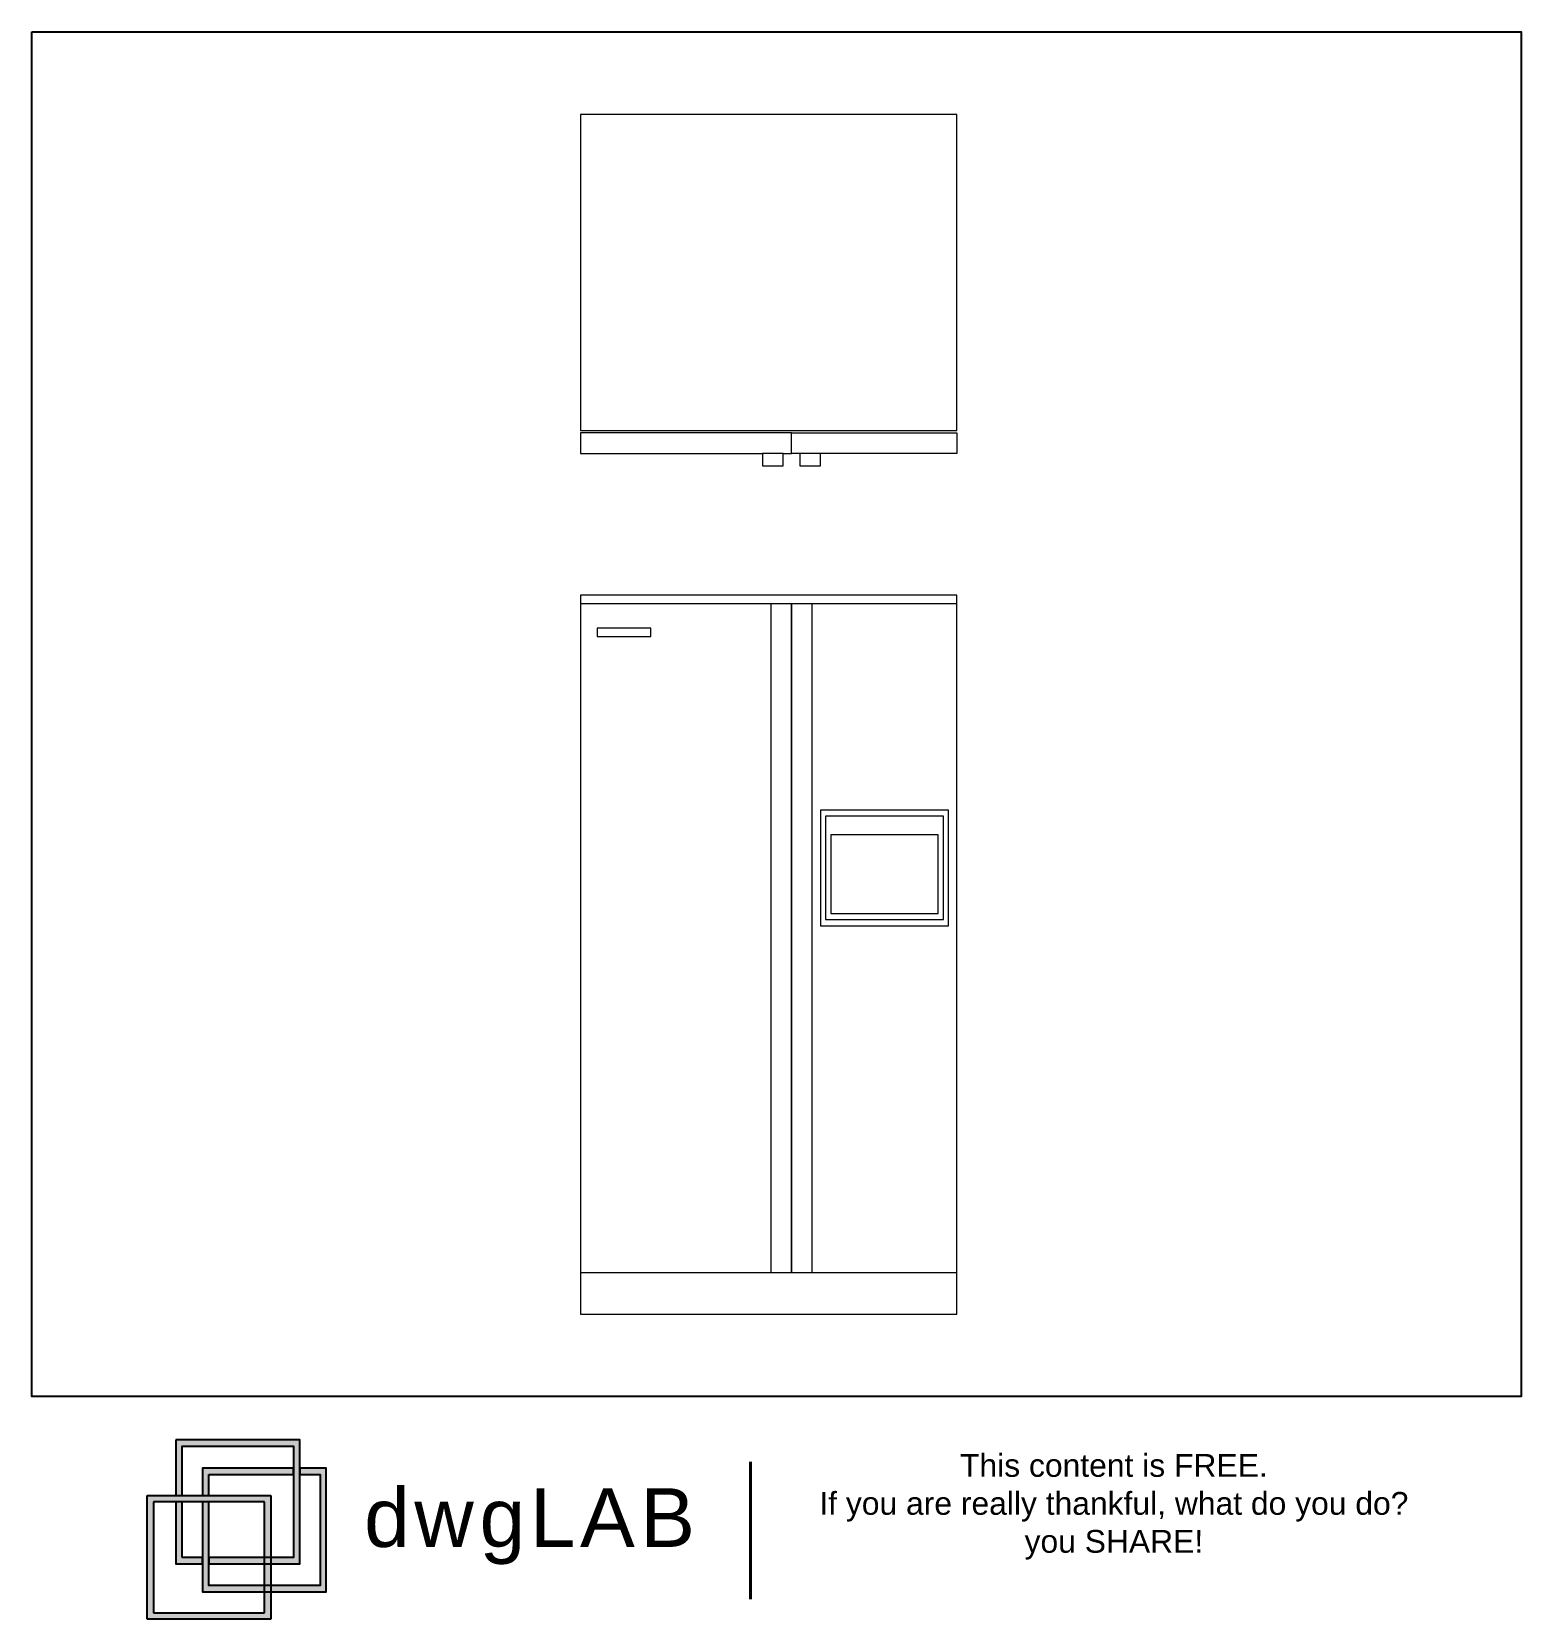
# Model space of a CAD drawing. Header units: millimetres. Extents: x 2918.73 to 2922.33, y 1668.86 to 1672.7.
import ezdxf

# ---------------------------------------------------------------- set-up
doc = ezdxf.new("R2010")
doc.units = ezdxf.units.MM
doc.set_wipeout_variables(frame=1)
for name, color, linetype, plot in [('000-dwgLAB-Rectan.', 251, 'Continuous', False), ('02', 251, 'Continuous', False), ('dwgLAB', 250, 'Continuous', False)]:
    doc.layers.add(name, color=color, linetype=linetype, plot=plot)
doc.layers.add('001_Dark_1 10', color=7, linetype='Continuous', lineweight=0)
doc.layers.add('None', color=7, linetype='Continuous', lineweight=5)
doc.styles.get("Standard").update_dxf_attribs({"font": 'arial.ttf'})

# ---------------------------------------------------------------- blocks, each defined once
blk = doc.blocks.new('Group-7')
at = {"color": 7, "linetype": 'Continuous', "lineweight": 5}
blk.add_wipeout([(5.6989, 11.8925), (6.6089, 11.8925), (6.6089, 11.1282), (5.6989, 11.1282)], dxfattribs=at).dxf.layer = 'None'
at = {"layer": 'None', "color": 7, "linetype": 'Continuous', "lineweight": 5}
blk.add_lwpolyline([(5.6989, 11.8925), (6.6089, 11.8925), (6.6089, 11.1282), (5.6989, 11.1282)], close=True, dxfattribs=at)
at = {"color": 7, "linetype": 'Continuous', "lineweight": 5}
blk.add_wipeout([(6.0989, 11.1225), (5.6989, 11.1225), (5.6989, 11.0725), (6.0989, 11.0725)], dxfattribs=at).dxf.layer = 'None'
at = {"layer": 'None', "color": 7, "linetype": 'Continuous', "lineweight": 5}
blk.add_lwpolyline([(6.0989, 11.1225), (5.6989, 11.1225), (5.6989, 11.0725), (6.0989, 11.0725)], close=True, dxfattribs=at)
at = {"color": 7, "linetype": 'Continuous', "lineweight": 5}
for points in [[(6.0989, 11.1225), (6.6089, 11.1225), (6.6089, 11.0725), (6.0989, 11.0725)], [(6.0289, 11.0725), (6.0789, 11.0725), (6.0789, 11.0425), (6.0289, 11.0425)]]:
    blk.add_wipeout(points, dxfattribs=at).dxf.layer = 'None'
at = {"layer": 'None', "color": 7, "linetype": 'Continuous', "lineweight": 5}
for points in [[(6.0989, 11.1225), (6.6089, 11.1225), (6.6089, 11.0725), (6.0989, 11.0725)], [(6.0289, 11.0725), (6.0789, 11.0725), (6.0789, 11.0425), (6.0289, 11.0425)]]:
    blk.add_lwpolyline(points, close=True, dxfattribs=at)
at = {"color": 7, "linetype": 'Continuous', "lineweight": 5}
blk.add_wipeout([(6.1189, 11.0725), (6.1689, 11.0725), (6.1689, 11.0425), (6.1189, 11.0425)], dxfattribs=at).dxf.layer = 'None'
at = {"layer": 'None', "color": 7, "linetype": 'Continuous', "lineweight": 5}
blk.add_lwpolyline([(6.1189, 11.0725), (6.1689, 11.0725), (6.1689, 11.0425), (6.1189, 11.0425)], close=True, dxfattribs=at)
blk = doc.blocks.new('Group-301')
at = {"color": 7, "linetype": 'Continuous', "lineweight": 5}
blk.add_wipeout([(6.0989, 10.585093), (6.1489, 10.585093), (6.1489, 8.965093), (6.0989, 8.965093)], dxfattribs=at).dxf.layer = 'None'
at = {"layer": 'None', "color": 7, "linetype": 'Continuous', "lineweight": 5}
blk.add_lwpolyline([(6.0989, 10.585093), (6.1489, 10.585093), (6.1489, 8.965093), (6.0989, 8.965093)], close=True, dxfattribs=at)
at = {"color": 7, "linetype": 'Continuous', "lineweight": 5}
blk.add_wipeout([(6.0489, 10.585093), (6.0989, 10.585093), (6.0989, 8.965093), (6.0489, 8.965093)], dxfattribs=at).dxf.layer = 'None'
at = {"layer": 'None', "color": 7, "linetype": 'Continuous', "lineweight": 5}
blk.add_lwpolyline([(6.0489, 10.585093), (6.0989, 10.585093), (6.0989, 8.965093), (6.0489, 8.965093)], close=True, dxfattribs=at)
blk = doc.blocks.new('Group-302')
at = {"color": 7, "linetype": 'Continuous', "lineweight": 5}
blk.add_wipeout([(5.7189, 10.085093), (6.0289, 10.085093), (6.0289, 9.805093), (5.7189, 9.805093)], dxfattribs=at).dxf.layer = 'None'
at = {"layer": 'None', "color": 7, "linetype": 'Continuous', "lineweight": 5}
blk.add_lwpolyline([(5.7189, 10.085093), (6.0289, 10.085093), (6.0289, 9.805093), (5.7189, 9.805093)], close=True, dxfattribs=at)
at = {"color": 7, "linetype": 'Continuous', "lineweight": 5}
blk.add_wipeout([(5.7315, 10.070093), (6.0163, 10.070093), (6.0163, 9.820093), (5.7315, 9.820093)], dxfattribs=at).dxf.layer = 'None'
at = {"layer": 'None', "color": 7, "linetype": 'Continuous', "lineweight": 5}
blk.add_lwpolyline([(5.7315, 10.070093), (6.0163, 10.070093), (6.0163, 9.820093), (5.7315, 9.820093)], close=True, dxfattribs=at)
at = {"color": 7, "linetype": 'Continuous', "lineweight": 5}
blk.add_wipeout([(5.7441, 10.025093), (6.0037, 10.025093), (6.0037, 9.835093), (5.7441, 9.835093)], dxfattribs=at).dxf.layer = 'None'
at = {"layer": 'None', "color": 7, "linetype": 'Continuous', "lineweight": 5}
blk.add_lwpolyline([(5.7441, 10.025093), (6.0037, 10.025093), (6.0037, 9.835093), (5.7441, 9.835093)], close=True, dxfattribs=at)
blk = doc.blocks.new('Group-303')
at = {"color": 7, "linetype": 'Continuous', "lineweight": 5}
blk.add_wipeout([(5.6989, 10.605093), (6.6089, 10.605093), (6.6089, 8.965093), (5.6989, 8.965093)], dxfattribs=at).dxf.layer = 'None'
at = {"layer": 'None', "color": 7, "linetype": 'Continuous', "lineweight": 5}
blk.add_lwpolyline([(5.6989, 10.605093), (6.6089, 10.605093), (6.6089, 8.965093), (5.6989, 8.965093)], close=True, dxfattribs=at)
at = {"layer": 'None', "color": 7}
for name in ['Group-301', 'Group-302']:
    blk.add_blockref(name, (0, 0), dxfattribs=at)
at = {"color": 7, "linetype": 'Continuous', "lineweight": 5}
blk.add_wipeout([(6.4389, 10.525093), (6.5689, 10.525093), (6.5689, 10.505093), (6.4389, 10.505093)], dxfattribs=at).dxf.layer = 'None'
at = {"layer": 'None', "color": 7, "linetype": 'Continuous', "lineweight": 5}
blk.add_lwpolyline([(6.4389, 10.525093), (6.5689, 10.525093), (6.5689, 10.505093), (6.4389, 10.505093)], close=True, dxfattribs=at)
at = {"color": 7, "linetype": 'Continuous', "lineweight": 5}
for points in [[(5.6989, 10.605093), (6.6089, 10.605093), (6.6089, 10.585093), (5.6989, 10.585093)], [(5.6989, 8.965093), (6.6089, 8.965093), (6.6089, 8.865093), (5.6989, 8.865093)]]:
    blk.add_wipeout(points, dxfattribs=at).dxf.layer = 'None'
at = {"layer": 'None', "color": 7, "linetype": 'Continuous', "lineweight": 5}
for points in [[(5.6989, 10.605093), (6.6089, 10.605093), (6.6089, 10.585093), (5.6989, 10.585093)], [(5.6989, 8.965093), (6.6089, 8.965093), (6.6089, 8.865093), (5.6989, 8.865093)]]:
    blk.add_lwpolyline(points, close=True, dxfattribs=at)
blk = doc.blocks.new('DWGlab_ok')
at = {"layer": 'dwgLAB', "true_color": 0xfee41b}
h = blk.add_hatch(color=2, dxfattribs=at)
h.dxf.hatch_style = 2
h.paths.add_polyline_path([(0.0369, 0.2289), (0.0369, 0.158), (0.045, 0.158), (0.045, 0.2209), (0.1869, 0.2209), (0.1869, 0.079), (0.0788, 0.079), (0.0788, 0.0709), (0.1949, 0.0709), (0.1949, 0.2289)])
at = {"layer": 'dwgLAB', "true_color": 0xe03b3e}
h = blk.add_hatch(color=13, dxfattribs=at)
h.dxf.hatch_style = 2
h.paths.add_polyline_path([(0.1949, 0.193), (0.1949, 0.1849), (0.2207, 0.1849), (0.2207, 0.0431), (0.0788, 0.0431), (0.0788, 0.1499), (0.0708, 0.1499), (0.0708, 0.035), (0.2287, 0.035), (0.2287, 0.193)])
h = blk.add_hatch(color=13, dxfattribs=at)
h.dxf.hatch_style = 2
h.paths.add_polyline_path([(0.0788, 0.1849), (0.1869, 0.1849), (0.1869, 0.193), (0.0708, 0.193), (0.0708, 0.158), (0.0788, 0.158)])
at = {"layer": 'dwgLAB', "true_color": 0x497798}
h = blk.add_hatch(color=155, dxfattribs=at)
h.dxf.hatch_style = 2
h.paths.add_polyline_path([(0.158, 0), (0, 0), (0, 0.158), (0.158, 0.158)])
h.paths.add_polyline_path([(0.0081, 0.0081), (0.1499, 0.0081), (0.1499, 0.1499), (0.0081, 0.1499)])
at = {"layer": 'dwgLAB', "true_color": 0xfee41b}
h = blk.add_hatch(color=2, dxfattribs=at)
h.dxf.hatch_style = 2
h.paths.add_polyline_path([(0.045, 0.079), (0.045, 0.1499), (0.0369, 0.1499), (0.0369, 0.0709), (0.0708, 0.0709), (0.0708, 0.079)])
at = {"layer": 'dwgLAB', "color": 155, "true_color": 0x497798}
for p, q in [((0, 0), (0, 0.158)), ((0, 0.158), (0.158, 0.158)), ((0.1499, 0.1499), (0.0081, 0.1499)), ((0.0081, 0.1499), (0.0081, 0.0081)), ((0.1499, 0.0081), (0.1499, 0.1499)), ((0.158, 0.158), (0.158, 0)), ((0.158, 0), (0, 0)), ((0.0081, 0.0081), (0.1499, 0.0081))]:
    blk.add_line(p, q, dxfattribs=at)
at = {"layer": 'dwgLAB', "color": 2, "true_color": 0xfee41b}
for points in [[(0.0369, 0.2289), (0.0369, 0.158), (0.045, 0.158), (0.045, 0.2209), (0.1869, 0.2209), (0.1869, 0.079), (0.0788, 0.079), (0.0788, 0.0709), (0.1949, 0.0709), (0.1949, 0.2289), (0.0369, 0.2289)], [(0.045, 0.079), (0.045, 0.1499), (0.0369, 0.1499), (0.0369, 0.0709), (0.0708, 0.0709), (0.0708, 0.079), (0.045, 0.079)]]:
    blk.add_lwpolyline(points, dxfattribs=at)
at = {"layer": 'dwgLAB', "color": 13, "true_color": 0xe03b3e}
for points in [[(0.1949, 0.193), (0.1949, 0.1849), (0.2207, 0.1849), (0.2207, 0.0431), (0.0788, 0.0431), (0.0788, 0.1499), (0.0708, 0.1499), (0.0708, 0.035), (0.2287, 0.035), (0.2287, 0.193), (0.1949, 0.193)], [(0.0788, 0.1849), (0.1869, 0.1849), (0.1869, 0.193), (0.0708, 0.193), (0.0708, 0.158), (0.0788, 0.158), (0.0788, 0.1849)]]:
    blk.add_lwpolyline(points, dxfattribs=at)
at = {"layer": 'dwgLAB', "color": 9, "linetype": 'Continuous', "lineweight": 40, "true_color": 0xd19cc7}
blk.add_lwpolyline([(0.7701, 0.0256), (0.7701, 0.2011)], dxfattribs=at)
at = {"layer": 'dwgLAB', "color": 7}
for s, width, heights, insert, char_height, attachment_point in [('{\\H0.91667x;\\C0;This content is FREE.\\PIf you are really thankful, what do you do? you SHARE!}', 0.805462, [0.5251], (1.2337, 0.2109), 0.031712, 2), ('{\\T1.1;dwgLAB}', 17.629903, [0], (0.277, 0.1673), 0.075, 1)]:
    blk.add_mtext_dynamic_manual_height_columns(s, width=width, gutter_width=12.5, heights=heights, dxfattribs=dict(at, insert=insert, char_height=char_height, attachment_point=attachment_point))

msp = doc.modelspace()

# ---------------------------------------------------------------- block references
at = {"layer": '001_Dark_1 10', "xscale": -1}
for name, p in [('Group-7', (2926.666, 1660.6083)), ('Group-303', (2926.666, 1660.7332))]:
    msp.add_blockref(name, p, dxfattribs=at)
at = {"layer": 'dwgLAB', "color": 0, "xscale": 1.89572326264087, "yscale": 1.89572326264087, "zscale": 1.89572326264087}
msp.add_blockref('DWGlab_ok', (2919.0083, 1668.8604), dxfattribs=at)

# ---------------------------------------------------------------- next in the draw order: linework, layer by layer
at = {"layer": '000-dwgLAB-Rectan.'}
msp.add_lwpolyline([(2918.7294, 1672.7014), (2922.3324, 1672.7014), (2922.3324, 1669.3991), (2918.7294, 1669.3991), (2918.7294, 1672.7014)], dxfattribs=at)
at = {"layer": '02'}
msp.add_lwpolyline([(2918.7294, 1672.7014), (2922.3324, 1672.7014), (2922.3324, 1669.3991), (2918.7294, 1669.3991), (2918.7294, 1672.7014)], dxfattribs=at)

doc.saveas('drawing.dxf')
